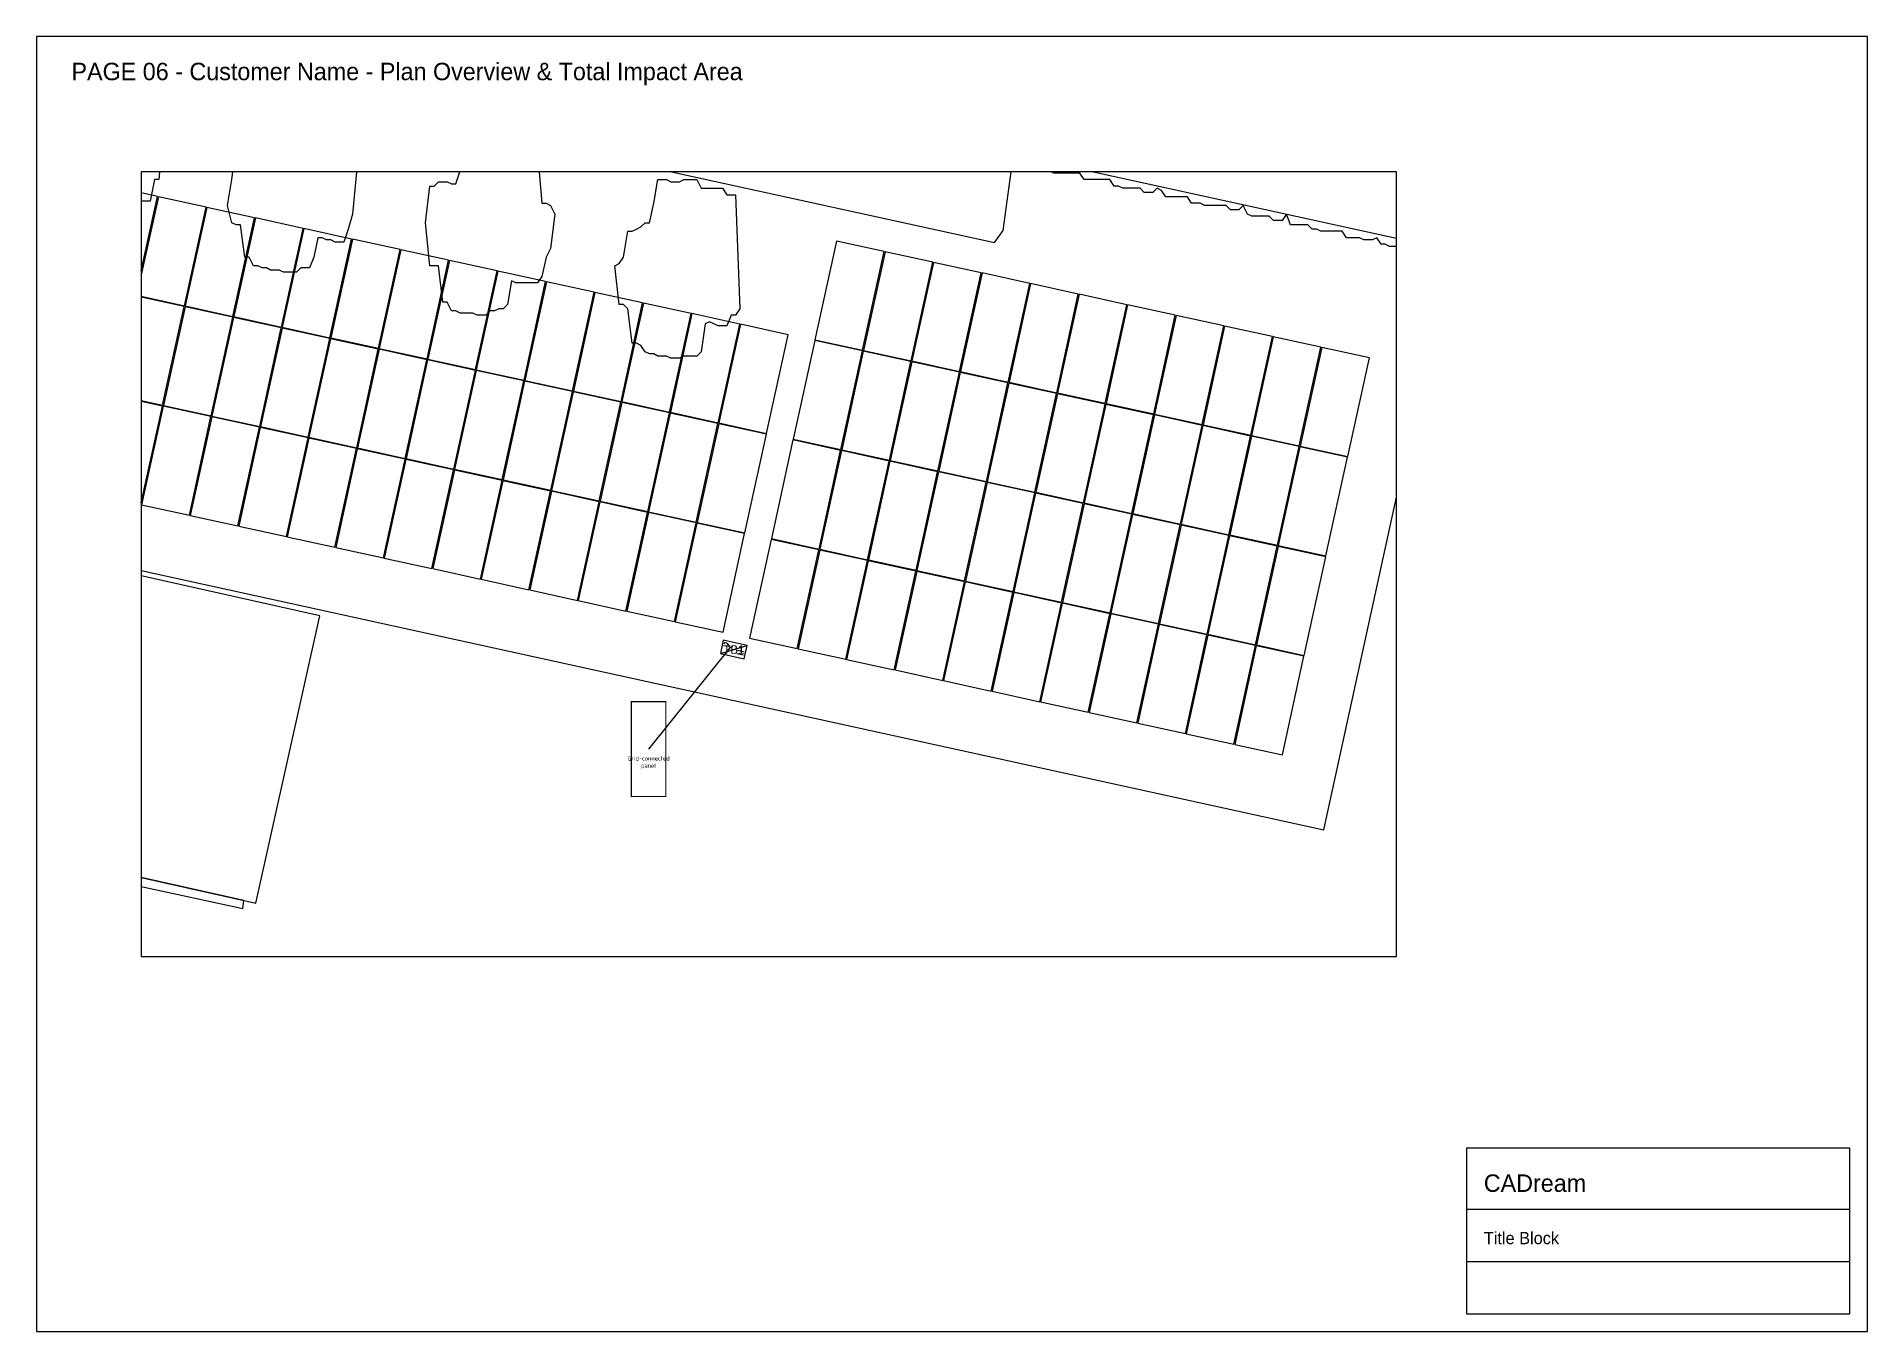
# Paper-space layout 'Layout1' of a CAD drawing. Header units: metres, sheet in millimetres. Extents: x 0 to 420, y 0 to 297.
# The model-space entities are those that its viewports show. They can reach past a viewport. Long polylines and large blocks are cut down to what shows.
import ezdxf
from ezdxf.enums import TextEntityAlignment as Align

# ---------------------------------------------------------------- set-up
doc = ezdxf.new("R2010")
doc.units = ezdxf.units.M
for name, color, linetype in [('Cable Trench', 7, 'ByLayer'), ('Grid Connection Cabinet', 7, 'ByLayer'), ('Inverter', 7, 'ByLayer'), ('Obstacle', 7, 'ByLayer'), ('Parapet Wall', 7, 'Continuous'), ('PV Modules', 7, 'ByLayer'), ('Ridge Line', 7, 'ByLayer'), ('SHEET_BORDER', 8, 'Continuous'), ('SHEET_TEXT', 5, 'Continuous'), ('SHEET_TITLEBLOCK', 7, 'Continuous'), ('SHEET_VIEWPORT_FRAME', 6, 'Continuous'), ('Unit Area Outer Contour', 7, 'ByLayer')]:
    doc.layers.add(name, color=color, linetype=linetype)
doc.styles.add('Albedo', font='gbenor', dxfattribs={"bigfont": 'gbcbig'})

# ---------------------------------------------------------------- blocks, each defined once
blk = doc.blocks.new('CADREAM_TITLEBLOCK_V1')
at = {"layer": 'SHEET_TITLEBLOCK'}
for p, q in [((0, 24), (88, 24)), ((0, 12), (88, 12))]:
    blk.add_line(p, q, dxfattribs=at)
blk.add_lwpolyline([(0, 0), (88, 0), (88, 38), (0, 38)], close=True, dxfattribs=at)
for s, height, p in [('CADream', 4, (4, 28)), ('Title Block', 2.8, (4, 16))]:
    blk.add_text(s, height=height, dxfattribs=at).set_placement(p)
blk = doc.blocks.new('*U0')
at = {"layer": 'Parapet Wall', "color": 2}
blk.add_polyline3d([(-43274, -47535, 95840), (10992, -59431, 95840), (13942, -45973, 95840), (-40323, -34077, 95840)], close=True, dxfattribs=at)
at = {"layer": 'Unit Area Outer Contour', "color": 2}
blk.add_polyline3d([(-43274, -47535, 46300), (10992, -59431, 46300), (13942, -45973, 46300), (-40323, -34077, 46300)], close=True, dxfattribs=at)
at = {"flags": 1}
for tag in ['unit_id', 'unit_name', 'is_enable_parapet', 'parapet_height', 'ground_elevation']:
    blk.add_attdef(tag, (0, 0), '', height=2.5, dxfattribs=at)
blk = doc.blocks.new('*U1')
at = {"layer": 'PV Modules', "color": 0}
blk.add_polyline3d([(0, 0, 0), (110.8, -24.3, 0), (161, 204.9, 41.4), (50.2, 229.1, 41.4)], close=True, dxfattribs=at)
at = {"flags": 1}
for tag in ['vmpo', 'voco', 'silicon-material', 'theme', 'company-name', 'id', 'panel-length', 'panel-width', 'panel-height', 'mounting-hole-spacing1', 'mounting-hole-spacing2', 'userid', 'impo', 'isco', 'module-material', 'note', 'name', 'pmax']:
    blk.add_attdef(tag, (0, 0), '', height=2.5, dxfattribs=at)
blk = doc.blocks.new('*U2')
at = {"layer": 'PV Modules', "color": 110}
for p in [(-1771.6, -4676.9, 5013.4), (-1658.8, -4701.6, 5013.4), (-1546.1, -4726.3, 5013.4), (-1433.4, -4751, 5013.4), (-1320.7, -4775.7, 5013.4), (-1207.9, -4800.4, 5013.4), (-83, -4804.7, 5055.1), (-1095.2, -4825.1, 5013.4), (-982.5, -4849.8, 5013.4), (29.7, -4829.4, 5055.1), (142.4, -4854.1, 5055.1), (-1822.2, -4907.9, 4971.7), (-869.8, -4874.5, 5013.4), (-757, -4899.2, 5013.4), (255.1, -4878.8, 5055.1), (367.9, -4903.5, 5055.1), (-1709.5, -4932.6, 4971.7), (-644.3, -4923.9, 5013.4), (-531.6, -4948.6, 5013.4), (480.6, -4928.2, 5055.1), (-1596.8, -4957.3, 4971.7), (-1484, -4982, 4971.7), (-418.9, -4973.3, 5013.4), (593.3, -4952.9, 5055.1), (706, -4977.6, 5055.1), (-1371.3, -5006.7, 4971.7), (-1258.6, -5031.4, 4971.7), (-306.1, -4998, 5013.4), (-133.7, -5035.8, 5013.4), (818.8, -5002.3, 5055.1), (931.5, -5027, 5055.1), (-1145.9, -5056.1, 4971.7), (-20.9, -5060.5, 5013.4), (1044.2, -5051.7, 5055.1), (-1033.1, -5080.8, 4971.7), (-920.4, -5105.5, 4971.7), (91.8, -5085.2, 5013.4), (204.5, -5109.9, 5013.4), (-807.7, -5130.2, 4971.7), (-695, -5154.9, 4971.7), (317.2, -5134.6, 5013.4), (430, -5159.3, 5013.4), (-1760.1, -5163.7, 4930), (-1647.4, -5188.4, 4930), (-582.2, -5179.6, 4971.7), (-469.5, -5204.3, 4971.7), (542.7, -5184, 5013.4), (-1534.7, -5213.1, 4930), (-1421.9, -5237.8, 4930), (-356.8, -5229, 4971.7), (655.4, -5208.7, 5013.4), (768.1, -5233.4, 5013.4), (-1309.2, -5262.5, 4930), (-1196.5, -5287.2, 4930), (-184.3, -5266.8, 4971.7), (880.9, -5258.1, 5013.4), (993.6, -5282.8, 5013.4), (-1083.8, -5311.9, 4930), (-71.6, -5291.5, 4971.7), (41.1, -5316.2, 4971.7), (-971, -5336.6, 4930), (-858.3, -5361.3, 4930), (153.9, -5340.9, 4971.7), (266.6, -5365.6, 4971.7), (-745.6, -5386, 4930), (-632.9, -5410.7, 4930), (379.3, -5390.3, 4971.7), (492.1, -5415, 4971.7), (-520.1, -5435.4, 4930), (-407.4, -5460.1, 4930), (604.8, -5439.7, 4971.7), (-234.9, -5497.9, 4930), (717.5, -5464.5, 4971.7), (830.2, -5489.2, 4971.7), (-122.2, -5522.6, 4930), (943, -5513.9, 4971.7), (-9.5, -5547.3, 4930), (103.2, -5572, 4930), (216, -5596.7, 4930), (328.7, -5621.4, 4930), (441.4, -5646.1, 4930), (554.1, -5670.8, 4930), (666.9, -5695.5, 4930), (779.6, -5720.2, 4930), (892.3, -5744.9, 4930)]:
    blk.add_blockref('*U1', p, dxfattribs=at)
at = {"flags": 1}
for tag in ['tilt', 'azimuth', 'align', 'array-mode', 'offset-x', 'offset-y', 'mode', 'panel-x', 'panel-y', 'panel-per-row', 'bracket-type', 'bracket-value', 'row-per-array']:
    blk.add_attdef(tag, (0, 0), '', height=2.5, dxfattribs=at)
blk = doc.blocks.new('*U3', base_point=(28.4, 15.8))
at = {"color": 0}
for p, q in [((0, 0), (56.7, 31.5)), ((36.9, 15.9), (53.3, 15.9)), ((36.9, 8.4), (53.3, 8.4))]:
    blk.add_line(p, q, dxfattribs=at)
blk.add_lwpolyline([(0, 0), (56.7, 0), (56.7, 31.5), (0, 31.5)], close=True, dxfattribs=at)
blk.add_lwpolyline([(3.1, 23.5, -0.6815), (10.3, 26.4), (16.6, 20.6, 0.6815), (23.8, 23.5)], format="xyb", dxfattribs=at)
blk = doc.blocks.new('*U4')
at = {"layer": 'Parapet Wall', "color": 2}
blk.add_polyline3d([(-40223, -48240, 92910), (-41713, -54918, 92910), (-13821, -61138, 92910), (-12332, -54461, 92910)], close=True, dxfattribs=at)
at = {"layer": 'Unit Area Outer Contour', "color": 2}
blk.add_polyline3d([(-40223, -48240, 45680), (-41713, -54918, 45680), (-13821, -61138, 45680), (-12332, -54461, 45680)], close=True, dxfattribs=at)
at = {"flags": 1}
for tag in ['unit_id', 'unit_name', 'is_enable_parapet', 'parapet_height', 'ground_elevation']:
    blk.add_attdef(tag, (0, 0), '', height=2.5, dxfattribs=at)
blk = doc.blocks.new('*U5')
at = {"layer": 'Ridge Line', "color": 30}
for p, q in [((-40223, -48240, 45754), (-41713, -54918, 45754)), ((-19574, -52846, 45680), (-40223, -48240, 45754)), ((-21063, -59523, 45680), (-19574, -52846, 45680)), ((-19574, -52846, 46915), (-21063, -59523, 46915)), ((-12332, -54461, 46915), (-19574, -52846, 46915)), ((-13821, -61138, 46915), (-12332, -54461, 46915)), ((-41713, -54918, 45754), (-21063, -59523, 45680)), ((-21063, -59523, 46915), (-13821, -61138, 46915))]:
    blk.add_line(p, q, dxfattribs=at)
at = {"flags": 1}
for tag in ['unit_id', 'unit_name']:
    blk.add_attdef(tag, (0, 0), '', height=2.5, dxfattribs=at)
blk = doc.blocks.new('*U7')
at = {"layer": 'Obstacle', "color": 1}
blk.add_polyline3d([(-33203, -37794, 48739), (3341, -45786, 48739), (3542, -45511, 48739), (3754, -43986, 48739), (-32764, -36012, 48739)], close=True, dxfattribs=at)
at = {"flags": 1}
for tag in ['height', 'shape']:
    blk.add_attdef(tag, (0, 0), '', height=2.5, dxfattribs=at)
blk = doc.blocks.new('*U11')
at = {"layer": 'Obstacle', "color": 1}
blk.add_polyline3d([(-19077, -44178, 48788), (-18977, -44178, 48788), (-18877, -43328, 48788), (-18777, -42378, 48788), (-18677, -42378, 48788), (-18577, -42378, 48788), (-18477, -42428, 48788), (-18377, -42428, 48788), (-18277, -42478, 48788), (-18177, -42128, 48788), (-18077, -41678, 48788), (-17977, -41328, 48788), (-17877, -41328, 48788), (-17777, -41328, 48788), (-17677, -41328, 48788), (-17577, -41278, 48788), (-17477, -41278, 48788), (-17377, -41278, 48788), (-17277, -41278, 48788), (-17177, -41278, 48788), (-17077, -41278, 48788), (-16977, -41328, 48788), (-16877, -41428, 48788), (-16777, -41428, 48788), (-16677, -41428, 48788), (-16577, -41428, 48788), (-16477, -41578, 48788), (-16377, -41578, 48788), (-16277, -41578, 48788), (-16177, -41578, 48788), (-16077, -42878, 48788), (-15977, -42878, 48788), (-15977, -42878, 48788), (-15877, -43128, 48788), (-15877, -43128, 48788), (-15977, -43178, 48788), (-16077, -44328, 48788), (-16177, -44328, 48788), (-16277, -44828, 48788), (-16377, -44828, 48788), (-16477, -44828, 48788), (-16577, -44828, 48788), (-16677, -44828, 48788), (-16777, -44778, 48788), (-16877, -45128, 48788), (-16977, -45128, 48788), (-17077, -45328, 48788), (-17177, -45328, 48788), (-17277, -45478, 48788), (-17377, -45478, 48788), (-17477, -45528, 48788), (-17577, -45528, 48788), (-17677, -45528, 48788), (-17777, -45478, 48788), (-17877, -45478, 48788), (-17977, -45478, 48788), (-18077, -45478, 48788), (-18177, -45378, 48788), (-18277, -45328, 48788), (-18377, -45328, 48788), (-18477, -45228, 48788), (-18577, -45128, 48788), (-18677, -44428, 48788), (-18777, -44378, 48788), (-18877, -44378, 48788), (-18977, -44378, 48788), (-18977, -44378, 48788)], close=True, dxfattribs=at)
at = {"flags": 1}
for tag in ['height', 'shape']:
    blk.add_attdef(tag, (0, 0), '', height=2.5, dxfattribs=at)
blk = doc.blocks.new('*U12')
at = {"layer": 'Obstacle', "color": 1}
blk.add_polyline3d([(-14477, -44928, 48638), (-14377, -44328, 48638), (-14277, -43478, 48638), (-14177, -43328, 48638), (-14077, -43328, 48638), (-13977, -43328, 48638), (-13877, -43428, 48638), (-13777, -43428, 48638), (-13677, -43428, 48638), (-13577, -43128, 48638), (-13477, -42328, 48638), (-13377, -42328, 48638), (-13277, -42278, 48638), (-13177, -42278, 48638), (-13077, -42278, 48638), (-12977, -42328, 48638), (-12877, -42278, 48638), (-12777, -42278, 48638), (-12677, -42278, 48638), (-12577, -42328, 48638), (-12477, -42378, 48638), (-12377, -42378, 48638), (-12277, -42478, 48638), (-12177, -42478, 48638), (-12077, -42678, 48638), (-11977, -42678, 48638), (-11877, -42678, 48638), (-11777, -42678, 48638), (-11677, -43878, 48638), (-11577, -43878, 48638), (-11577, -43878, 48638), (-11477, -44128, 48638), (-11477, -44128, 48638), (-11577, -45128, 48638), (-11677, -45478, 48638), (-11777, -45778, 48638), (-11877, -45778, 48638), (-11977, -45778, 48638), (-12077, -45728, 48638), (-12177, -45728, 48638), (-12277, -45678, 48638), (-12377, -45678, 48638), (-12477, -46128, 48638), (-12577, -46378, 48638), (-12677, -46378, 48638), (-12777, -46378, 48638), (-12877, -46478, 48638), (-12977, -46478, 48638), (-13077, -46478, 48638), (-13177, -46478, 48638), (-13277, -46428, 48638), (-13377, -46428, 48638), (-13477, -46428, 48638), (-13577, -46378, 48638), (-13677, -46378, 48638), (-13777, -46328, 48638), (-13877, -46328, 48638), (-13977, -46128, 48638), (-14077, -46128, 48638), (-14177, -45378, 48638), (-14277, -45378, 48638), (-14377, -45328, 48638), (-14377, -45328, 48638)], close=True, dxfattribs=at)
at = {"flags": 1}
for tag in ['height', 'shape']:
    blk.add_attdef(tag, (0, 0), '', height=2.5, dxfattribs=at)
blk = doc.blocks.new('*U13')
at = {"layer": 'Obstacle', "color": 1}
blk.add_polyline3d([(-9877, -45328, 48638), (-9777, -44478, 48638), (-9677, -44478, 48638), (-9577, -44378, 48638), (-9477, -44378, 48638), (-9377, -44378, 48638), (-9277, -44428, 48638), (-9177, -44428, 48638), (-9077, -44128, 48638), (-8977, -43328, 48638), (-8877, -43328, 48638), (-8777, -43328, 48638), (-8677, -43328, 48638), (-8577, -43328, 48638), (-8477, -43328, 48638), (-8377, -43328, 48638), (-8277, -43328, 48638), (-8177, -43328, 48638), (-8077, -43328, 48638), (-7977, -43328, 48638), (-7877, -43478, 48638), (-7777, -43478, 48638), (-7677, -43478, 48638), (-7577, -43428, 48638), (-7477, -43428, 48638), (-7377, -43428, 48638), (-7277, -43678, 48638), (-7177, -44878, 48638), (-7077, -44878, 48638), (-6977, -44928, 48638), (-6977, -44928, 48638), (-6877, -45128, 48638), (-6877, -45128, 48638), (-6977, -45928, 48638), (-7077, -46128, 48638), (-7177, -46578, 48638), (-7277, -46728, 48638), (-7377, -46728, 48638), (-7477, -46728, 48638), (-7577, -46728, 48638), (-7677, -46728, 48638), (-7777, -46728, 48638), (-7877, -46678, 48638), (-7977, -47228, 48638), (-8077, -47328, 48638), (-8177, -47328, 48638), (-8277, -47378, 48638), (-8377, -47378, 48638), (-8477, -47478, 48638), (-8577, -47478, 48638), (-8677, -47478, 48638), (-8777, -47428, 48638), (-8877, -47428, 48638), (-8977, -47428, 48638), (-9077, -47428, 48638), (-9177, -47378, 48638), (-9277, -47378, 48638), (-9377, -47178, 48638), (-9477, -47178, 48638), (-9577, -46328, 48638), (-9677, -46328, 48638), (-9777, -46328, 48638), (-9777, -46328, 48638)], close=True, dxfattribs=at)
at = {"flags": 1}
for tag in ['height', 'shape']:
    blk.add_attdef(tag, (0, 0), '', height=2.5, dxfattribs=at)
blk = doc.blocks.new('*U14')
at = {"layer": 'Obstacle', "color": 1}
blk.add_polyline3d([(-5477, -46328, 48638), (-5377, -46278, 48638), (-5277, -46128, 48638), (-5177, -45528, 48638), (-5077, -45528, 48638), (-4977, -45478, 48638), (-4877, -45428, 48638), (-4777, -45328, 48638), (-4677, -45328, 48638), (-4577, -44878, 48638), (-4477, -44328, 48638), (-4377, -44328, 48638), (-4277, -44328, 48638), (-4177, -44378, 48638), (-4077, -44378, 48638), (-3977, -44378, 48638), (-3877, -44328, 48638), (-3777, -44328, 48638), (-3677, -44328, 48638), (-3577, -44328, 48638), (-3477, -44528, 48638), (-3377, -44528, 48638), (-3277, -44528, 48638), (-3177, -44528, 48638), (-3077, -44528, 48638), (-2977, -44528, 48638), (-2877, -44678, 48638), (-2777, -44678, 48638), (-2677, -44678, 48638), (-2677, -44678, 48638), (-2577, -47328, 48638), (-2577, -47328, 48638), (-2677, -47478, 48638), (-2777, -47478, 48638), (-2877, -47728, 48638), (-2977, -47728, 48638), (-3077, -47728, 48638), (-3177, -47678, 48638), (-3277, -47628, 48638), (-3377, -47678, 48638), (-3477, -48328, 48638), (-3577, -48428, 48638), (-3677, -48428, 48638), (-3777, -48428, 48638), (-3877, -48428, 48638), (-3977, -48478, 48638), (-4077, -48478, 48638), (-4177, -48478, 48638), (-4277, -48428, 48638), (-4377, -48428, 48638), (-4477, -48428, 48638), (-4577, -48378, 48638), (-4677, -48378, 48638), (-4777, -48328, 48638), (-4877, -48178, 48638), (-4977, -48128, 48638), (-5077, -48128, 48638), (-5177, -47328, 48638), (-5277, -47228, 48638), (-5377, -47228, 48638), (-5377, -47228, 48638)], close=True, dxfattribs=at)
at = {"flags": 1}
for tag in ['height', 'shape']:
    blk.add_attdef(tag, (0, 0), '', height=2.5, dxfattribs=at)
blk = doc.blocks.new('*U15')
at = {"layer": 'Obstacle', "color": 1}
blk.add_polyline3d([(12923, -45928, 56238), (12823, -45928, 56238), (12723, -45878, 56238), (12623, -45878, 56238), (12523, -45878, 56238), (12423, -45828, 56238), (12323, -45828, 56238), (12223, -45678, 56238), (12123, -45728, 56238), (12023, -45728, 56238), (11923, -45728, 56238), (11823, -45678, 56238), (11723, -45678, 56238), (11623, -45678, 56238), (11523, -45678, 56238), (11423, -45528, 56238), (11323, -45528, 56238), (11223, -45528, 56238), (11123, -45528, 56238), (11023, -45528, 56238), (10923, -45528, 56238), (10823, -45478, 56238), (10723, -45478, 56238), (10623, -45378, 56238), (10523, -45378, 56238), (10423, -45378, 56238), (10323, -45378, 56238), (10223, -45378, 56238), (10123, -45128, 56238), (10023, -45278, 56238), (9923, -45278, 56238), (9823, -45278, 56238), (9723, -45178, 56238), (9623, -45178, 56238), (9523, -45178, 56238), (9423, -45178, 56238), (9323, -45178, 56238), (9223, -45128, 56238), (9123, -44928, 56238), (9023, -45028, 56238), (8923, -45028, 56238), (8823, -45028, 56238), (8723, -44928, 56238), (8623, -44928, 56238), (8523, -44928, 56238), (8423, -44928, 56238), (8323, -44928, 56238), (8223, -44928, 56238), (8123, -44878, 56238), (8023, -44878, 56238), (7923, -44878, 56238), (7823, -44728, 56238), (7723, -44728, 56238), (7623, -44728, 56238), (7523, -44728, 56238), (7423, -44728, 56238), (7323, -44728, 56238), (7223, -44578, 56238), (7123, -44528, 56238), (7023, -44628, 56238), (6923, -44628, 56238), (6823, -44628, 56238), (6723, -44528, 56238), (6623, -44528, 56238), (6523, -44528, 56238), (6423, -44528, 56238), (6323, -44528, 56238), (6223, -44478, 56238), (6123, -44478, 56238), (6023, -44328, 56238), (5923, -44328, 56238), (5823, -44328, 56238), (5723, -44328, 56238), (5623, -44328, 56238), (5523, -44328, 56238), (5423, -44328, 56238), (5323, -44178, 56238), (5223, -44178, 56238), (5123, -44178, 56238), (5023, -44178, 56238), (4923, -44178, 56238), (4823, -44178, 56238), (4723, -44178, 56238), (4623, -44128, 56238), (4523, -44128, 56238), (4423, -43978, 56238)], dxfattribs=at)
at = {"flags": 1}
for tag in ['height', 'shape']:
    blk.add_attdef(tag, (0, 0), '', height=2.5, dxfattribs=at)
blk = doc.blocks.new('*U16')
at = {"layer": 'Obstacle', "color": 1}
blk.add_polyline3d([(-41058, -55347, 48501), (-14126, -61265, 48501), (-14100, -61076, 48501), (-41413, -54984, 48501)], close=True, dxfattribs=at)
at = {"flags": 1}
for tag in ['height', 'shape']:
    blk.add_attdef(tag, (0, 0), '', height=2.5, dxfattribs=at)

msp = doc.modelspace()

# ---------------------------------------------------------------- linework, layer by layer
at = {"layer": 'Cable Trench', "color": 6}
for points in [[(-2806, -55202, 1), (-4696, -57557, 12781)], [(-2806, -55202, 46300), (-2806, -55202, 1)]]:
    msp.add_polyline3d(points, dxfattribs=at)
at = {"layer": 'Grid Connection Cabinet', "const_width": 25, "elevation": 13881}
msp.add_lwpolyline([(-5096, -58657), (-4296, -58657), (-4296, -56457), (-5096, -56457)], close=True, dxfattribs=at)

# ---------------------------------------------------------------- block references
at = {"layer": 'Inverter', "xscale": 10, "yscale": 10, "zscale": 10, "rotation": 347.6353755094677}
msp.add_blockref('*U3', (-2716, -55245, 48507), dxfattribs=at)
at = {"layer": 'Obstacle'}
for name in ['*U15', '*U7', '*U11', '*U12', '*U13', '*U14', '*U16']:
    msp.add_blockref(name, (0, 0), dxfattribs=at)
at = {"layer": 'PV Modules', "xscale": 10, "yscale": 10, "zscale": 10}
msp.add_blockref('*U2', (0, 0), dxfattribs=at)
at = {"layer": 'Ridge Line'}
msp.add_blockref('*U5', (0, 0), dxfattribs=at)
at = {"layer": 'Unit Area Outer Contour'}
for name in ['*U0', '*U4']:
    msp.add_blockref(name, (0, 0), dxfattribs=at)

# ---------------------------------------------------------------- texts
at = {"insert": (-4696, -57724, 13881), "char_height": 100, "width": 3020.82, "attachment_point": 2, "style": 'Albedo'}
msp.add_mtext('Grid-connected \\Ppanel', dxfattribs=at)
at = {"layer": 'Inverter', "color": 2}
msp.add_text('TB1', height=200, dxfattribs=at).set_placement((-2716, -55245, 48507), align=Align.MIDDLE_CENTER)

psp = doc.layouts.get("Layout1")

# ---------------------------------------------------------------- linework, layer by layer
at = {"layer": 'SHEET_BORDER'}
psp.add_lwpolyline([(0, 0), (420, 0), (420, 297), (0, 297)], close=True, dxfattribs=at)
at = {"layer": 'SHEET_VIEWPORT_FRAME'}
psp.add_lwpolyline([(24, 86), (312, 86), (312, 266), (24, 266)], close=True, dxfattribs=at)

# ---------------------------------------------------------------- block references
at = {"layer": 'SHEET_TITLEBLOCK'}
psp.add_blockref('CADREAM_TITLEBLOCK_V1', (328, 4), dxfattribs=at)

# ---------------------------------------------------------------- texts
at = {"layer": 'SHEET_TEXT'}
psp.add_text('PAGE 06 - Customer Name - Plan Overview & Total Impact Area', height=4, dxfattribs=at).set_placement((8, 287))

# ---------------------------------------------------------------- viewports
at = {"layer": 'SHEET_VIEWPORT_FRAME'}
psp.add_viewport(center=(168, 176), size=(288, 180), view_center_point=(-1899.37, -53260.69), view_height=18230.8715, dxfattribs=at)

doc.saveas('drawing.dxf')
